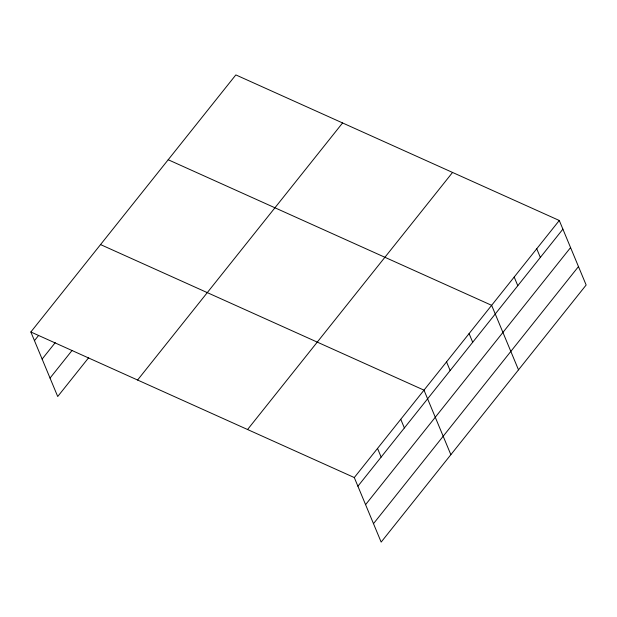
<?xml version="1.0" encoding="UTF-8"?>
<svg xmlns="http://www.w3.org/2000/svg" width="617" height="617" viewBox="0 0 617 617"><rect width="100%" height="100%" fill="white"/><g stroke="black" fill="none" stroke-linecap="round" stroke-linejoin="round"><path stroke-width="0.93" d="M30.85 331.985L235.841 74.912L559.287 220.485L586.15 285.015L381.159 542.088L354.297 477.558L30.85 331.985L57.713 396.515L88.686 357.667M34.459 340.646L38.624 335.417M42.133 359.079L55.237 342.643M50.039 378.074L72.081 350.433M137.591 380.026L342.582 122.953M247.564 429.517L452.554 172.444M354.297 477.558L559.287 220.485M357.906 486.219L562.897 229.146M365.58 504.66L570.571 247.587M373.486 523.656L578.476 266.583M168.194 159.741L491.641 305.322L518.504 369.853M100.548 244.579L423.995 390.152L450.857 454.683M536.736 248.767L540.345 257.428M514.192 277.041L517.794 285.702M469.09 333.596L472.699 342.258M446.546 361.878L450.148 370.539M400.765 419.29L404.366 427.951M377.527 448.42L381.136 457.089"/></g></svg>
